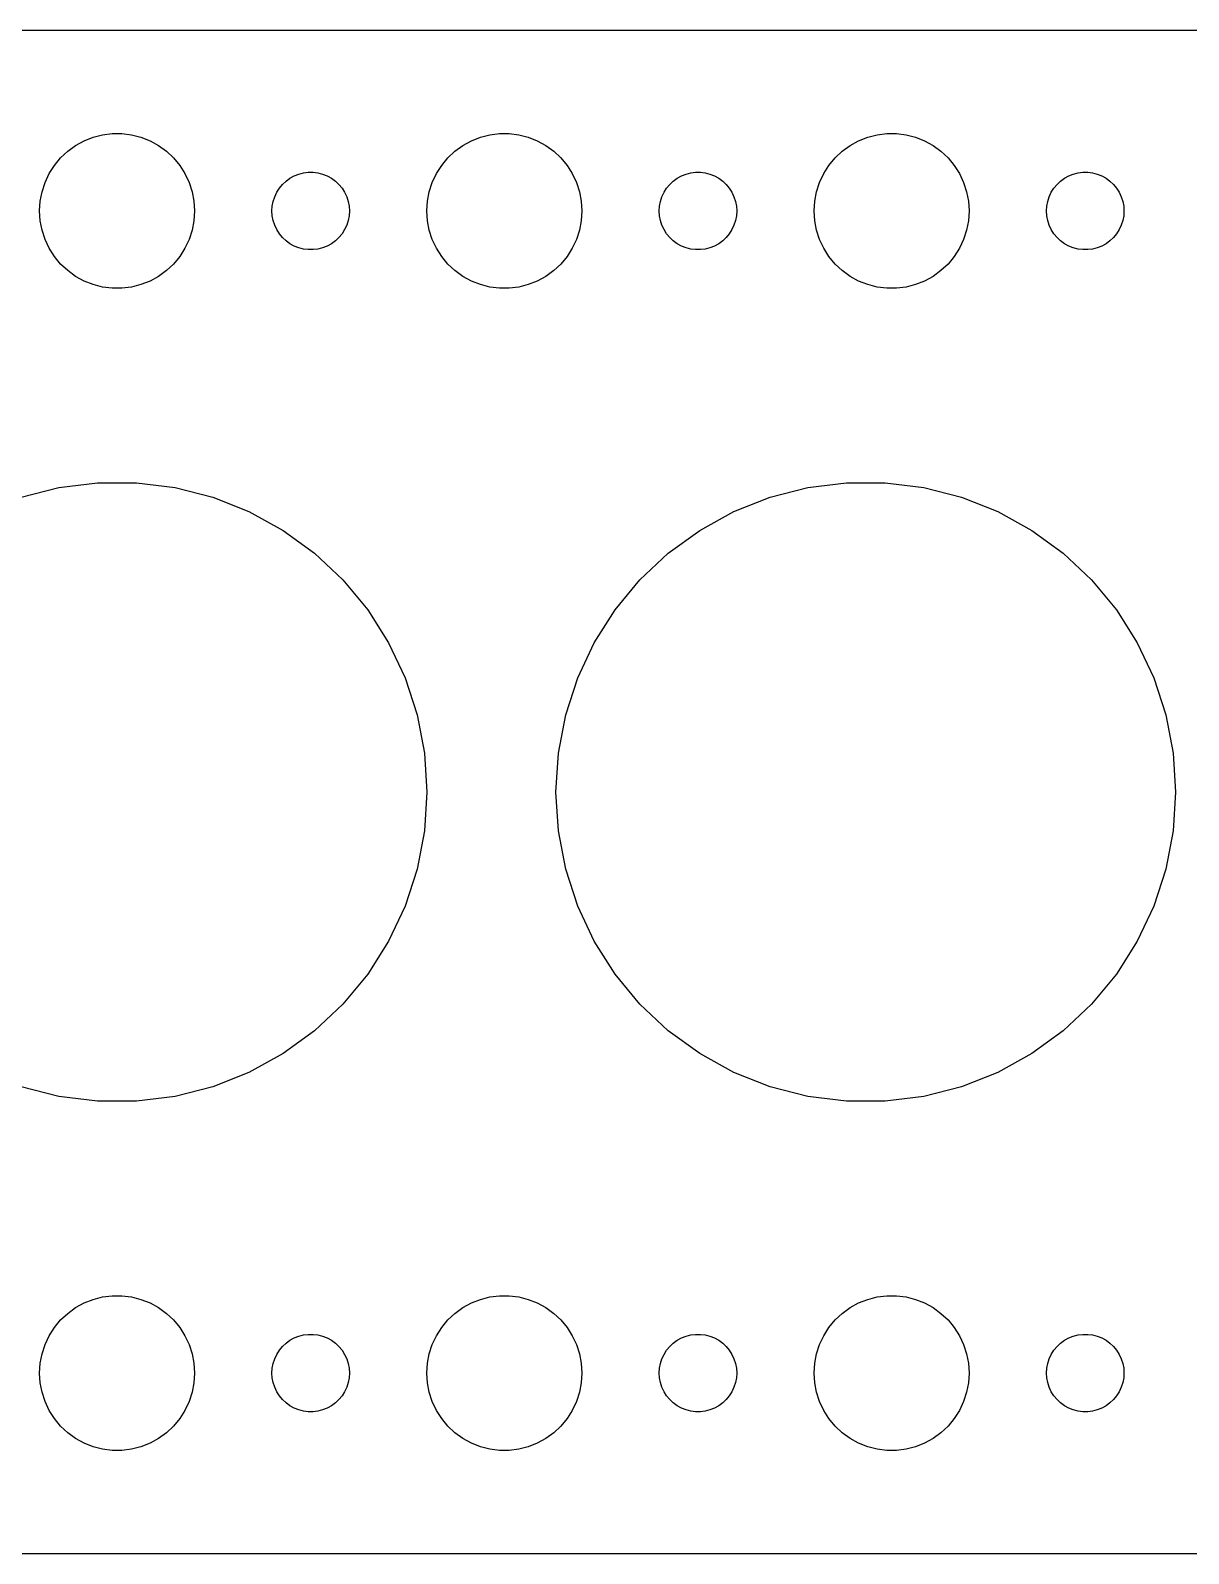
# Model space of a CAD drawing. Header units: metres. Extents: x -82 to 82, y -29 to 29.
# Drawn here: x -3.4 to 41.5, y -29.5 to 29.5 of the extents above; entities that cross this region are included whole.
import ezdxf

# ---------------------------------------------------------------- set-up
doc = ezdxf.new("R2010")
doc.units = ezdxf.units.M

msp = doc.modelspace()

# ---------------------------------------------------------------- linework, layer by layer
for p, q in [((77.3139, 29.4901), (-77.3139, 29.4901)), ((-0.92705, 25.3532), (-0.56213, 25.4469)), ((-0.56213, 25.4469), (-0.18837, 25.4941)), ((-0.18837, 25.4941), (0.18837, 25.4941)), ((0.18837, 25.4941), (0.56213, 25.4469)), ((0.56213, 25.4469), (0.92705, 25.3532)), ((14.0729, 25.3532), (14.4379, 25.4469)), ((14.4379, 25.4469), (14.8116, 25.4941)), ((14.8116, 25.4941), (15.1884, 25.4941)), ((15.1884, 25.4941), (15.5621, 25.4469)), ((15.5621, 25.4469), (15.927, 25.3532)), ((29.0729, 25.3532), (29.4379, 25.4469)), ((29.4379, 25.4469), (29.8116, 25.4941)), ((29.8116, 25.4941), (30.1884, 25.4941)), ((30.1884, 25.4941), (30.5621, 25.4469)), ((30.5621, 25.4469), (30.927, 25.3532)), ((-2.1869, 24.5536), (-1.91226, 24.8115)), ((-1.91226, 24.8115), (-1.60747, 25.033)), ((-1.60747, 25.033), (-1.27733, 25.2145)), ((-1.27733, 25.2145), (-0.92705, 25.3532)), ((0.92705, 25.3532), (1.27733, 25.2145)), ((1.27733, 25.2145), (1.60747, 25.033)), ((1.60747, 25.033), (1.91226, 24.8115)), ((1.91226, 24.8115), (2.1869, 24.5536)), ((12.8131, 24.5536), (13.0877, 24.8115)), ((13.0877, 24.8115), (13.3925, 25.033)), ((13.3925, 25.033), (13.7227, 25.2145)), ((13.7227, 25.2145), (14.0729, 25.3532)), ((15.927, 25.3532), (16.2773, 25.2145)), ((16.2773, 25.2145), (16.6075, 25.033)), ((16.6075, 25.033), (16.9123, 24.8115)), ((16.9123, 24.8115), (17.1869, 24.5536)), ((27.8131, 24.5536), (28.0877, 24.8115)), ((28.0877, 24.8115), (28.3925, 25.033)), ((28.3925, 25.033), (28.7227, 25.2145)), ((28.7227, 25.2145), (29.0729, 25.3532)), ((30.927, 25.3532), (31.2773, 25.2145)), ((31.2773, 25.2145), (31.6075, 25.033)), ((31.6075, 25.033), (31.9123, 24.8115)), ((31.9123, 24.8115), (32.1869, 24.5536)), ((-2.62891, 23.9453), (-2.42705, 24.2634)), ((-2.42705, 24.2634), (-2.1869, 24.5536)), ((2.1869, 24.5536), (2.42705, 24.2634)), ((2.42705, 24.2634), (2.62891, 23.9453)), ((12.3711, 23.9453), (12.5729, 24.2634)), ((12.5729, 24.2634), (12.8131, 24.5536)), ((17.1869, 24.5536), (17.427, 24.2634)), ((17.427, 24.2634), (17.6289, 23.9453)), ((27.3711, 23.9453), (27.5729, 24.2634)), ((27.5729, 24.2634), (27.8131, 24.5536)), ((32.1869, 24.5536), (32.427, 24.2634)), ((32.427, 24.2634), (32.6289, 23.9453)), ((-2.90575, 23.2461), (-2.78932, 23.6044)), ((-2.78932, 23.6044), (-2.62891, 23.9453)), ((2.62891, 23.9453), (2.78932, 23.6044)), ((2.78932, 23.6044), (2.90575, 23.2461)), ((6.40654, 23.5268), (6.54385, 23.6558)), ((6.54385, 23.6558), (6.69626, 23.7665)), ((6.69626, 23.7665), (6.86133, 23.8572)), ((6.86133, 23.8572), (7.03647, 23.9266)), ((7.03647, 23.9266), (7.21892, 23.9734)), ((7.21892, 23.9734), (7.40581, 23.997)), ((7.40581, 23.997), (7.59418, 23.997)), ((7.59418, 23.997), (7.78107, 23.9734)), ((7.78107, 23.9734), (7.96352, 23.9266)), ((7.96352, 23.9266), (8.13866, 23.8572)), ((8.13866, 23.8572), (8.30373, 23.7665)), ((8.30373, 23.7665), (8.45613, 23.6558)), ((8.45613, 23.6558), (8.59344, 23.5268)), ((12.0942, 23.2461), (12.2107, 23.6044)), ((12.2107, 23.6044), (12.3711, 23.9453)), ((17.6289, 23.9453), (17.7893, 23.6044)), ((17.7893, 23.6044), (17.9057, 23.2461)), ((21.4065, 23.5268), (21.5439, 23.6558)), ((21.5439, 23.6558), (21.6963, 23.7665)), ((21.6963, 23.7665), (21.8613, 23.8572)), ((21.8613, 23.8572), (22.0365, 23.9266)), ((22.0365, 23.9266), (22.2189, 23.9734)), ((22.2189, 23.9734), (22.4058, 23.997)), ((22.4058, 23.997), (22.5942, 23.997)), ((22.5942, 23.997), (22.7811, 23.9734)), ((22.7811, 23.9734), (22.9635, 23.9266)), ((22.9635, 23.9266), (23.1387, 23.8572)), ((23.1387, 23.8572), (23.3037, 23.7665)), ((23.3037, 23.7665), (23.4561, 23.6558)), ((23.4561, 23.6558), (23.5934, 23.5268)), ((27.0942, 23.2461), (27.2107, 23.6044)), ((27.2107, 23.6044), (27.3711, 23.9453)), ((32.6289, 23.9453), (32.7893, 23.6044)), ((32.7893, 23.6044), (32.9057, 23.2461)), ((36.4065, 23.5268), (36.5439, 23.6558)), ((36.5439, 23.6558), (36.6963, 23.7665)), ((36.6963, 23.7665), (36.8613, 23.8572)), ((36.8613, 23.8572), (37.0365, 23.9266)), ((37.0365, 23.9266), (37.2189, 23.9734)), ((37.2189, 23.9734), (37.4058, 23.997)), ((37.4058, 23.997), (37.5942, 23.997)), ((37.5942, 23.997), (37.7811, 23.9734)), ((37.7811, 23.9734), (37.9635, 23.9266)), ((37.9635, 23.9266), (38.1387, 23.8572)), ((38.1387, 23.8572), (38.3037, 23.7665)), ((38.3037, 23.7665), (38.4561, 23.6558)), ((38.4561, 23.6558), (38.5934, 23.5268)), ((-2.97633, 22.876), (-2.90575, 23.2461)), ((2.90575, 23.2461), (2.97633, 22.876)), ((6.04712, 22.873), (6.10533, 23.0522)), ((6.10533, 23.0522), (6.18553, 23.2226)), ((6.18553, 23.2226), (6.28647, 23.3817)), ((6.28647, 23.3817), (6.40654, 23.5268)), ((8.59344, 23.5268), (8.71352, 23.3817)), ((8.71352, 23.3817), (8.81445, 23.2226)), ((8.81445, 23.2226), (8.89465, 23.0522)), ((8.89465, 23.0522), (8.95287, 22.873)), ((12.0237, 22.876), (12.0942, 23.2461)), ((17.9057, 23.2461), (17.9763, 22.876)), ((21.0471, 22.873), (21.1053, 23.0522)), ((21.1053, 23.0522), (21.1855, 23.2226)), ((21.1855, 23.2226), (21.2865, 23.3817)), ((21.2865, 23.3817), (21.4065, 23.5268)), ((23.5934, 23.5268), (23.7135, 23.3817)), ((23.7135, 23.3817), (23.8145, 23.2226)), ((23.8145, 23.2226), (23.8947, 23.0522)), ((23.8947, 23.0522), (23.9529, 22.873)), ((27.0237, 22.876), (27.0942, 23.2461)), ((32.9057, 23.2461), (32.9763, 22.876)), ((36.0471, 22.873), (36.1053, 23.0522)), ((36.1053, 23.0522), (36.1855, 23.2226)), ((36.1855, 23.2226), (36.2865, 23.3817)), ((36.2865, 23.3817), (36.4065, 23.5268)), ((38.5934, 23.5268), (38.7135, 23.3817)), ((38.7135, 23.3817), (38.8145, 23.2226)), ((38.8145, 23.2226), (38.8947, 23.0522)), ((38.8947, 23.0522), (38.9529, 22.873)), ((-3, 22.5), (-2.97633, 22.876)), ((-2.97633, 22.124), (-3, 22.5)), ((2.97633, 22.876), (3, 22.5)), ((3, 22.5), (2.97633, 22.124)), ((6, 22.5), (6.01183, 22.688)), ((6.01183, 22.312), (6, 22.5)), ((6.01183, 22.688), (6.04712, 22.873)), ((8.95287, 22.873), (8.98816, 22.688)), ((8.98816, 22.688), (9, 22.5)), ((9, 22.5), (8.98816, 22.312)), ((12, 22.5), (12.0237, 22.876)), ((12.0237, 22.124), (12, 22.5)), ((17.9763, 22.876), (18, 22.5)), ((18, 22.5), (17.9763, 22.124)), ((21, 22.5), (21.0118, 22.688)), ((21.0118, 22.312), (21, 22.5)), ((21.0118, 22.688), (21.0471, 22.873)), ((23.9529, 22.873), (23.9882, 22.688)), ((23.9882, 22.688), (24, 22.5)), ((24, 22.5), (23.9882, 22.312)), ((27, 22.5), (27.0237, 22.876)), ((27.0237, 22.124), (27, 22.5)), ((32.9763, 22.876), (33, 22.5)), ((33, 22.5), (32.9763, 22.124)), ((36, 22.5), (36.0118, 22.688)), ((36.0118, 22.312), (36, 22.5)), ((36.0118, 22.688), (36.0471, 22.873)), ((38.9529, 22.873), (38.9882, 22.688)), ((38.9882, 22.688), (39, 22.5)), ((39, 22.5), (38.9882, 22.312)), ((-2.90575, 21.7539), (-2.97633, 22.124)), ((2.97633, 22.124), (2.90575, 21.7539)), ((6.04712, 22.127), (6.01183, 22.312)), ((6.10533, 21.9478), (6.04712, 22.127)), ((6.18553, 21.7774), (6.10533, 21.9478)), ((8.89465, 21.9478), (8.81445, 21.7774)), ((8.95287, 22.127), (8.89465, 21.9478)), ((8.98816, 22.312), (8.95287, 22.127)), ((12.0942, 21.7539), (12.0237, 22.124)), ((17.9763, 22.124), (17.9057, 21.7539)), ((21.0471, 22.127), (21.0118, 22.312)), ((21.1053, 21.9478), (21.0471, 22.127)), ((21.1855, 21.7774), (21.1053, 21.9478)), ((23.8947, 21.9478), (23.8145, 21.7774)), ((23.9529, 22.127), (23.8947, 21.9478)), ((23.9882, 22.312), (23.9529, 22.127)), ((27.0942, 21.7539), (27.0237, 22.124)), ((32.9763, 22.124), (32.9057, 21.7539)), ((36.0471, 22.127), (36.0118, 22.312)), ((36.1053, 21.9478), (36.0471, 22.127)), ((36.1855, 21.7774), (36.1053, 21.9478)), ((38.8947, 21.9478), (38.8145, 21.7774)), ((38.9529, 22.127), (38.8947, 21.9478)), ((38.9882, 22.312), (38.9529, 22.127)), ((-2.78932, 21.3956), (-2.90575, 21.7539)), ((-2.62891, 21.0547), (-2.78932, 21.3956)), ((2.78932, 21.3956), (2.62891, 21.0547)), ((2.90575, 21.7539), (2.78932, 21.3956)), ((6.28647, 21.6183), (6.18553, 21.7774)), ((6.40654, 21.4732), (6.28647, 21.6183)), ((6.54385, 21.3442), (6.40654, 21.4732)), ((6.69626, 21.2335), (6.54385, 21.3442)), ((6.86133, 21.1427), (6.69626, 21.2335)), ((8.30373, 21.2335), (8.13866, 21.1427)), ((8.45613, 21.3442), (8.30373, 21.2335)), ((8.59344, 21.4732), (8.45613, 21.3442)), ((8.71352, 21.6183), (8.59344, 21.4732)), ((8.81445, 21.7774), (8.71352, 21.6183)), ((12.2107, 21.3956), (12.0942, 21.7539)), ((12.3711, 21.0547), (12.2107, 21.3956)), ((17.7893, 21.3956), (17.6289, 21.0547)), ((17.9057, 21.7539), (17.7893, 21.3956)), ((21.2865, 21.6183), (21.1855, 21.7774)), ((21.4065, 21.4732), (21.2865, 21.6183)), ((21.5439, 21.3442), (21.4065, 21.4732)), ((21.6963, 21.2335), (21.5439, 21.3442)), ((21.8613, 21.1427), (21.6963, 21.2335)), ((23.3037, 21.2335), (23.1387, 21.1427)), ((23.4561, 21.3442), (23.3037, 21.2335)), ((23.5934, 21.4732), (23.4561, 21.3442)), ((23.7135, 21.6183), (23.5934, 21.4732)), ((23.8145, 21.7774), (23.7135, 21.6183)), ((27.2107, 21.3956), (27.0942, 21.7539)), ((27.3711, 21.0547), (27.2107, 21.3956)), ((32.7893, 21.3956), (32.6289, 21.0547)), ((32.9057, 21.7539), (32.7893, 21.3956)), ((36.2865, 21.6183), (36.1855, 21.7774)), ((36.4065, 21.4732), (36.2865, 21.6183)), ((36.5439, 21.3442), (36.4065, 21.4732)), ((36.6963, 21.2335), (36.5439, 21.3442)), ((36.8613, 21.1427), (36.6963, 21.2335)), ((38.3037, 21.2335), (38.1387, 21.1427)), ((38.4561, 21.3442), (38.3037, 21.2335)), ((38.5934, 21.4732), (38.4561, 21.3442)), ((38.7135, 21.6183), (38.5934, 21.4732)), ((38.8145, 21.7774), (38.7135, 21.6183)), ((-2.42705, 20.7366), (-2.62891, 21.0547)), ((-2.1869, 20.4464), (-2.42705, 20.7366)), ((2.42705, 20.7366), (2.1869, 20.4464)), ((2.62891, 21.0547), (2.42705, 20.7366)), ((7.03647, 21.0734), (6.86133, 21.1427)), ((7.21892, 21.0266), (7.03647, 21.0734)), ((7.40581, 21.003), (7.21892, 21.0266)), ((7.59418, 21.003), (7.40581, 21.003)), ((7.78107, 21.0266), (7.59418, 21.003)), ((7.96352, 21.0734), (7.78107, 21.0266)), ((8.13866, 21.1427), (7.96352, 21.0734)), ((12.5729, 20.7366), (12.3711, 21.0547)), ((12.8131, 20.4464), (12.5729, 20.7366)), ((17.427, 20.7366), (17.1869, 20.4464)), ((17.6289, 21.0547), (17.427, 20.7366)), ((22.0365, 21.0734), (21.8613, 21.1427)), ((22.2189, 21.0266), (22.0365, 21.0734)), ((22.4058, 21.003), (22.2189, 21.0266)), ((22.5942, 21.003), (22.4058, 21.003)), ((22.7811, 21.0266), (22.5942, 21.003)), ((22.9635, 21.0734), (22.7811, 21.0266)), ((23.1387, 21.1427), (22.9635, 21.0734)), ((27.5729, 20.7366), (27.3711, 21.0547)), ((27.8131, 20.4464), (27.5729, 20.7366)), ((32.427, 20.7366), (32.1869, 20.4464)), ((32.6289, 21.0547), (32.427, 20.7366)), ((37.0365, 21.0734), (36.8613, 21.1427)), ((37.2189, 21.0266), (37.0365, 21.0734)), ((37.4058, 21.003), (37.2189, 21.0266)), ((37.5942, 21.003), (37.4058, 21.003)), ((37.7811, 21.0266), (37.5942, 21.003)), ((37.9635, 21.0734), (37.7811, 21.0266)), ((38.1387, 21.1427), (37.9635, 21.0734)), ((-1.91226, 20.1884), (-2.1869, 20.4464)), ((-1.60747, 19.967), (-1.91226, 20.1884)), ((1.91226, 20.1884), (1.60747, 19.967)), ((2.1869, 20.4464), (1.91226, 20.1884)), ((13.0877, 20.1884), (12.8131, 20.4464)), ((13.3925, 19.967), (13.0877, 20.1884)), ((16.9123, 20.1884), (16.6075, 19.967)), ((17.1869, 20.4464), (16.9123, 20.1884)), ((28.0877, 20.1884), (27.8131, 20.4464)), ((28.3925, 19.967), (28.0877, 20.1884)), ((31.9123, 20.1884), (31.6075, 19.967)), ((32.1869, 20.4464), (31.9123, 20.1884)), ((-1.27733, 19.7855), (-1.60747, 19.967)), ((-0.92705, 19.6468), (-1.27733, 19.7855)), ((-0.56213, 19.5531), (-0.92705, 19.6468)), ((-0.18837, 19.5059), (-0.56213, 19.5531)), ((0.18837, 19.5059), (-0.18837, 19.5059)), ((0.56213, 19.5531), (0.18837, 19.5059)), ((0.92705, 19.6468), (0.56213, 19.5531)), ((1.27733, 19.7855), (0.92705, 19.6468)), ((1.60747, 19.967), (1.27733, 19.7855)), ((13.7227, 19.7855), (13.3925, 19.967)), ((14.0729, 19.6468), (13.7227, 19.7855)), ((14.4379, 19.5531), (14.0729, 19.6468)), ((14.8116, 19.5059), (14.4379, 19.5531)), ((15.1884, 19.5059), (14.8116, 19.5059)), ((15.5621, 19.5531), (15.1884, 19.5059)), ((15.927, 19.6468), (15.5621, 19.5531)), ((16.2773, 19.7855), (15.927, 19.6468)), ((16.6075, 19.967), (16.2773, 19.7855)), ((28.7227, 19.7855), (28.3925, 19.967)), ((29.0729, 19.6468), (28.7227, 19.7855)), ((29.4379, 19.5531), (29.0729, 19.6468)), ((29.8116, 19.5059), (29.4379, 19.5531)), ((30.1884, 19.5059), (29.8116, 19.5059)), ((30.5621, 19.5531), (30.1884, 19.5059)), ((30.927, 19.6468), (30.5621, 19.5531)), ((31.2773, 19.7855), (30.927, 19.6468)), ((31.6075, 19.967), (31.2773, 19.7855)), ((-2.24857, 11.7874), (-0.75348, 11.9763)), ((-0.75348, 11.9763), (0.75348, 11.9763)), ((0.75348, 11.9763), (2.24857, 11.7874)), ((26.7514, 11.7874), (28.2465, 11.9763)), ((28.2465, 11.9763), (29.7535, 11.9763)), ((29.7535, 11.9763), (31.2486, 11.7874)), ((-3.70819, 11.4127), (-2.24857, 11.7874)), ((2.24857, 11.7874), (3.70819, 11.4127)), ((3.70819, 11.4127), (5.10934, 10.8579)), ((23.8906, 10.8579), (25.2918, 11.4127)), ((25.2918, 11.4127), (26.7514, 11.7874)), ((31.2486, 11.7874), (32.7082, 11.4127)), ((32.7082, 11.4127), (34.1093, 10.8579)), ((5.10934, 10.8579), (6.42992, 10.1319)), ((22.5701, 10.1319), (23.8906, 10.8579)), ((34.1093, 10.8579), (35.4299, 10.1319)), ((6.42992, 10.1319), (7.64908, 9.24615)), ((21.3509, 9.24615), (22.5701, 10.1319)), ((35.4299, 10.1319), (36.6491, 9.24615)), ((7.64908, 9.24615), (8.74762, 8.21455)), ((20.2524, 8.21455), (21.3509, 9.24615)), ((36.6491, 9.24615), (37.7476, 8.21455)), ((8.74762, 8.21455), (9.70819, 7.05342)), ((19.2918, 7.05342), (20.2524, 8.21455)), ((37.7476, 8.21455), (38.7082, 7.05342)), ((9.70819, 7.05342), (10.5157, 5.78104)), ((18.4843, 5.78104), (19.2918, 7.05342)), ((38.7082, 7.05342), (39.5157, 5.78104)), ((10.5157, 5.78104), (11.1573, 4.41748)), ((17.8427, 4.41748), (18.4843, 5.78104)), ((39.5157, 5.78104), (40.1573, 4.41748)), ((11.1573, 4.41748), (11.623, 2.98427)), ((17.377, 2.98427), (17.8427, 4.41748)), ((40.1573, 4.41748), (40.623, 2.98427)), ((11.623, 2.98427), (11.9054, 1.504)), ((17.0946, 1.504), (17.377, 2.98427)), ((40.623, 2.98427), (40.9054, 1.504)), ((11.9054, 1.504), (12, 0)), ((17, 0), (17.0946, 1.504)), ((40.9054, 1.504), (41, 0)), ((12, 0), (11.9054, -1.504)), ((17.0946, -1.504), (17, 0)), ((41, 0), (40.9054, -1.504)), ((11.9054, -1.504), (11.623, -2.98427)), ((17.377, -2.98427), (17.0946, -1.504)), ((40.9054, -1.504), (40.623, -2.98427)), ((11.623, -2.98427), (11.1573, -4.41748)), ((17.8427, -4.41748), (17.377, -2.98427)), ((40.623, -2.98427), (40.1573, -4.41748)), ((11.1573, -4.41748), (10.5157, -5.78104)), ((18.4843, -5.78104), (17.8427, -4.41748)), ((40.1573, -4.41748), (39.5157, -5.78104)), ((10.5157, -5.78104), (9.70819, -7.05342)), ((19.2918, -7.05342), (18.4843, -5.78104)), ((39.5157, -5.78104), (38.7082, -7.05342)), ((9.70819, -7.05342), (8.74762, -8.21455)), ((20.2524, -8.21455), (19.2918, -7.05342)), ((38.7082, -7.05342), (37.7476, -8.21455)), ((8.74762, -8.21455), (7.64908, -9.24615)), ((21.3509, -9.24615), (20.2524, -8.21455)), ((37.7476, -8.21455), (36.6491, -9.24615)), ((7.64908, -9.24615), (6.42992, -10.1319)), ((22.5701, -10.1319), (21.3509, -9.24615)), ((36.6491, -9.24615), (35.4299, -10.1319)), ((6.42992, -10.1319), (5.10934, -10.8579)), ((23.8906, -10.8579), (22.5701, -10.1319)), ((35.4299, -10.1319), (34.1093, -10.8579)), ((5.10934, -10.8579), (3.70819, -11.4127)), ((25.2918, -11.4127), (23.8906, -10.8579)), ((34.1093, -10.8579), (32.7082, -11.4127)), ((-2.24857, -11.7874), (-3.70819, -11.4127)), ((-0.75348, -11.9763), (-2.24857, -11.7874)), ((2.24857, -11.7874), (0.75348, -11.9763)), ((3.70819, -11.4127), (2.24857, -11.7874)), ((26.7514, -11.7874), (25.2918, -11.4127)), ((28.2465, -11.9763), (26.7514, -11.7874)), ((31.2486, -11.7874), (29.7535, -11.9763)), ((32.7082, -11.4127), (31.2486, -11.7874)), ((0.75348, -11.9763), (-0.75348, -11.9763)), ((29.7535, -11.9763), (28.2465, -11.9763)), ((-1.91226, -20.1884), (-1.60747, -19.967)), ((-1.60747, -19.967), (-1.27733, -19.7855)), ((-1.27733, -19.7855), (-0.92705, -19.6468)), ((-0.92705, -19.6468), (-0.56213, -19.5531)), ((-0.56213, -19.5531), (-0.18837, -19.5059)), ((-0.18837, -19.5059), (0.18837, -19.5059)), ((0.18837, -19.5059), (0.56213, -19.5531)), ((0.56213, -19.5531), (0.92705, -19.6468)), ((0.92705, -19.6468), (1.27733, -19.7855)), ((1.27733, -19.7855), (1.60747, -19.967)), ((1.60747, -19.967), (1.91226, -20.1884)), ((13.0877, -20.1884), (13.3925, -19.967)), ((13.3925, -19.967), (13.7227, -19.7855)), ((13.7227, -19.7855), (14.0729, -19.6468)), ((14.0729, -19.6468), (14.4379, -19.5531)), ((14.4379, -19.5531), (14.8116, -19.5059)), ((14.8116, -19.5059), (15.1884, -19.5059)), ((15.1884, -19.5059), (15.5621, -19.5531)), ((15.5621, -19.5531), (15.927, -19.6468)), ((15.927, -19.6468), (16.2773, -19.7855)), ((16.2773, -19.7855), (16.6075, -19.967)), ((16.6075, -19.967), (16.9123, -20.1884)), ((28.0877, -20.1884), (28.3925, -19.967)), ((28.3925, -19.967), (28.7227, -19.7855)), ((28.7227, -19.7855), (29.0729, -19.6468)), ((29.0729, -19.6468), (29.4379, -19.5531)), ((29.4379, -19.5531), (29.8116, -19.5059)), ((29.8116, -19.5059), (30.1884, -19.5059)), ((30.1884, -19.5059), (30.5621, -19.5531)), ((30.5621, -19.5531), (30.927, -19.6468)), ((30.927, -19.6468), (31.2773, -19.7855)), ((31.2773, -19.7855), (31.6075, -19.967)), ((31.6075, -19.967), (31.9123, -20.1884)), ((-2.42705, -20.7366), (-2.1869, -20.4464)), ((-2.1869, -20.4464), (-1.91226, -20.1884)), ((1.91226, -20.1884), (2.1869, -20.4464)), ((2.1869, -20.4464), (2.42705, -20.7366)), ((12.5729, -20.7366), (12.8131, -20.4464)), ((12.8131, -20.4464), (13.0877, -20.1884)), ((16.9123, -20.1884), (17.1869, -20.4464)), ((17.1869, -20.4464), (17.427, -20.7366)), ((27.5729, -20.7366), (27.8131, -20.4464)), ((27.8131, -20.4464), (28.0877, -20.1884)), ((31.9123, -20.1884), (32.1869, -20.4464)), ((32.1869, -20.4464), (32.427, -20.7366)), ((-2.78932, -21.3956), (-2.62891, -21.0547)), ((-2.62891, -21.0547), (-2.42705, -20.7366)), ((2.42705, -20.7366), (2.62891, -21.0547)), ((2.62891, -21.0547), (2.78932, -21.3956)), ((6.69626, -21.2335), (6.86133, -21.1427)), ((6.86133, -21.1427), (7.03647, -21.0734)), ((7.03647, -21.0734), (7.21892, -21.0266)), ((7.21892, -21.0266), (7.40581, -21.003)), ((7.40581, -21.003), (7.59418, -21.003)), ((7.59418, -21.003), (7.78107, -21.0266)), ((7.78107, -21.0266), (7.96352, -21.0734)), ((7.96352, -21.0734), (8.13866, -21.1427)), ((8.13866, -21.1427), (8.30373, -21.2335)), ((12.2107, -21.3956), (12.3711, -21.0547)), ((12.3711, -21.0547), (12.5729, -20.7366)), ((17.427, -20.7366), (17.6289, -21.0547)), ((17.6289, -21.0547), (17.7893, -21.3956)), ((21.6963, -21.2335), (21.8613, -21.1427)), ((21.8613, -21.1427), (22.0365, -21.0734)), ((22.0365, -21.0734), (22.2189, -21.0266)), ((22.2189, -21.0266), (22.4058, -21.003)), ((22.4058, -21.003), (22.5942, -21.003)), ((22.5942, -21.003), (22.7811, -21.0266)), ((22.7811, -21.0266), (22.9635, -21.0734)), ((22.9635, -21.0734), (23.1387, -21.1427)), ((23.1387, -21.1427), (23.3037, -21.2335)), ((27.2107, -21.3956), (27.3711, -21.0547)), ((27.3711, -21.0547), (27.5729, -20.7366)), ((32.427, -20.7366), (32.6289, -21.0547)), ((32.6289, -21.0547), (32.7893, -21.3956)), ((36.6963, -21.2335), (36.8613, -21.1427)), ((36.8613, -21.1427), (37.0365, -21.0734)), ((37.0365, -21.0734), (37.2189, -21.0266)), ((37.2189, -21.0266), (37.4058, -21.003)), ((37.4058, -21.003), (37.5942, -21.003)), ((37.5942, -21.003), (37.7811, -21.0266)), ((37.7811, -21.0266), (37.9635, -21.0734)), ((37.9635, -21.0734), (38.1387, -21.1427)), ((38.1387, -21.1427), (38.3037, -21.2335)), ((-2.97633, -22.124), (-2.90575, -21.7539)), ((-2.90575, -21.7539), (-2.78932, -21.3956)), ((2.78932, -21.3956), (2.90575, -21.7539)), ((2.90575, -21.7539), (2.97633, -22.124)), ((6.10533, -21.9478), (6.18553, -21.7774)), ((6.18553, -21.7774), (6.28647, -21.6183)), ((6.28647, -21.6183), (6.40654, -21.4732)), ((6.40654, -21.4732), (6.54385, -21.3442)), ((6.54385, -21.3442), (6.69626, -21.2335)), ((8.30373, -21.2335), (8.45613, -21.3442)), ((8.45613, -21.3442), (8.59344, -21.4732)), ((8.59344, -21.4732), (8.71352, -21.6183)), ((8.71352, -21.6183), (8.81445, -21.7774)), ((8.81445, -21.7774), (8.89465, -21.9478)), ((12.0237, -22.124), (12.0942, -21.7539)), ((12.0942, -21.7539), (12.2107, -21.3956)), ((17.7893, -21.3956), (17.9057, -21.7539)), ((17.9057, -21.7539), (17.9763, -22.124)), ((21.1053, -21.9478), (21.1855, -21.7774)), ((21.1855, -21.7774), (21.2865, -21.6183)), ((21.2865, -21.6183), (21.4065, -21.4732)), ((21.4065, -21.4732), (21.5439, -21.3442)), ((21.5439, -21.3442), (21.6963, -21.2335)), ((23.3037, -21.2335), (23.4561, -21.3442)), ((23.4561, -21.3442), (23.5934, -21.4732)), ((23.5934, -21.4732), (23.7135, -21.6183)), ((23.7135, -21.6183), (23.8145, -21.7774)), ((23.8145, -21.7774), (23.8947, -21.9478)), ((27.0237, -22.124), (27.0942, -21.7539)), ((27.0942, -21.7539), (27.2107, -21.3956)), ((32.7893, -21.3956), (32.9057, -21.7539)), ((32.9057, -21.7539), (32.9763, -22.124)), ((36.1053, -21.9478), (36.1855, -21.7774)), ((36.1855, -21.7774), (36.2865, -21.6183)), ((36.2865, -21.6183), (36.4065, -21.4732)), ((36.4065, -21.4732), (36.5439, -21.3442)), ((36.5439, -21.3442), (36.6963, -21.2335)), ((38.3037, -21.2335), (38.4561, -21.3442)), ((38.4561, -21.3442), (38.5934, -21.4732)), ((38.5934, -21.4732), (38.7135, -21.6183)), ((38.7135, -21.6183), (38.8145, -21.7774)), ((38.8145, -21.7774), (38.8947, -21.9478)), ((-3, -22.5), (-2.97633, -22.124)), ((2.97633, -22.124), (3, -22.5)), ((6, -22.5), (6.01183, -22.312)), ((6.01183, -22.312), (6.04712, -22.127)), ((6.04712, -22.127), (6.10533, -21.9478)), ((8.89465, -21.9478), (8.95287, -22.127)), ((8.95287, -22.127), (8.98816, -22.312)), ((8.98816, -22.312), (9, -22.5)), ((12, -22.5), (12.0237, -22.124)), ((17.9763, -22.124), (18, -22.5)), ((21, -22.5), (21.0118, -22.312)), ((21.0118, -22.312), (21.0471, -22.127)), ((21.0471, -22.127), (21.1053, -21.9478)), ((23.8947, -21.9478), (23.9529, -22.127)), ((23.9529, -22.127), (23.9882, -22.312)), ((23.9882, -22.312), (24, -22.5)), ((27, -22.5), (27.0237, -22.124)), ((32.9763, -22.124), (33, -22.5)), ((36, -22.5), (36.0118, -22.312)), ((36.0118, -22.312), (36.0471, -22.127)), ((36.0471, -22.127), (36.1053, -21.9478)), ((38.8947, -21.9478), (38.9529, -22.127)), ((38.9529, -22.127), (38.9882, -22.312)), ((38.9882, -22.312), (39, -22.5)), ((-2.97633, -22.876), (-3, -22.5)), ((-2.90575, -23.2461), (-2.97633, -22.876)), ((2.97633, -22.876), (2.90575, -23.2461)), ((3, -22.5), (2.97633, -22.876)), ((6.01183, -22.688), (6, -22.5)), ((6.04712, -22.873), (6.01183, -22.688)), ((6.10533, -23.0522), (6.04712, -22.873)), ((8.95287, -22.873), (8.89465, -23.0522)), ((8.98816, -22.688), (8.95287, -22.873)), ((9, -22.5), (8.98816, -22.688)), ((12.0237, -22.876), (12, -22.5)), ((12.0942, -23.2461), (12.0237, -22.876)), ((17.9763, -22.876), (17.9057, -23.2461)), ((18, -22.5), (17.9763, -22.876)), ((21.0118, -22.688), (21, -22.5)), ((21.0471, -22.873), (21.0118, -22.688)), ((21.1053, -23.0522), (21.0471, -22.873)), ((23.9529, -22.873), (23.8947, -23.0522)), ((23.9882, -22.688), (23.9529, -22.873)), ((24, -22.5), (23.9882, -22.688)), ((27.0237, -22.876), (27, -22.5)), ((27.0942, -23.2461), (27.0237, -22.876)), ((32.9763, -22.876), (32.9057, -23.2461)), ((33, -22.5), (32.9763, -22.876)), ((36.0118, -22.688), (36, -22.5)), ((36.0471, -22.873), (36.0118, -22.688)), ((36.1053, -23.0522), (36.0471, -22.873)), ((38.9529, -22.873), (38.8947, -23.0522)), ((38.9882, -22.688), (38.9529, -22.873)), ((39, -22.5), (38.9882, -22.688)), ((-2.78932, -23.6044), (-2.90575, -23.2461)), ((2.90575, -23.2461), (2.78932, -23.6044)), ((6.18553, -23.2226), (6.10533, -23.0522)), ((6.28647, -23.3817), (6.18553, -23.2226)), ((6.40654, -23.5268), (6.28647, -23.3817)), ((6.54385, -23.6558), (6.40654, -23.5268)), ((8.59344, -23.5268), (8.45613, -23.6558)), ((8.71352, -23.3817), (8.59344, -23.5268)), ((8.81445, -23.2226), (8.71352, -23.3817)), ((8.89465, -23.0522), (8.81445, -23.2226)), ((12.2107, -23.6044), (12.0942, -23.2461)), ((17.9057, -23.2461), (17.7893, -23.6044)), ((21.1855, -23.2226), (21.1053, -23.0522)), ((21.2865, -23.3817), (21.1855, -23.2226)), ((21.4065, -23.5268), (21.2865, -23.3817)), ((21.5439, -23.6558), (21.4065, -23.5268)), ((23.5934, -23.5268), (23.4561, -23.6558)), ((23.7135, -23.3817), (23.5934, -23.5268)), ((23.8145, -23.2226), (23.7135, -23.3817)), ((23.8947, -23.0522), (23.8145, -23.2226)), ((27.2107, -23.6044), (27.0942, -23.2461)), ((32.9057, -23.2461), (32.7893, -23.6044)), ((36.1855, -23.2226), (36.1053, -23.0522)), ((36.2865, -23.3817), (36.1855, -23.2226)), ((36.4065, -23.5268), (36.2865, -23.3817)), ((36.5439, -23.6558), (36.4065, -23.5268)), ((38.5934, -23.5268), (38.4561, -23.6558)), ((38.7135, -23.3817), (38.5934, -23.5268)), ((38.8145, -23.2226), (38.7135, -23.3817)), ((38.8947, -23.0522), (38.8145, -23.2226)), ((-2.62891, -23.9453), (-2.78932, -23.6044)), ((-2.42705, -24.2634), (-2.62891, -23.9453)), ((2.62891, -23.9453), (2.42705, -24.2634)), ((2.78932, -23.6044), (2.62891, -23.9453)), ((6.69626, -23.7665), (6.54385, -23.6558)), ((6.86133, -23.8572), (6.69626, -23.7665)), ((7.03647, -23.9266), (6.86133, -23.8572)), ((7.21892, -23.9734), (7.03647, -23.9266)), ((7.40581, -23.997), (7.21892, -23.9734)), ((7.59418, -23.997), (7.40581, -23.997)), ((7.78107, -23.9734), (7.59418, -23.997)), ((7.96352, -23.9266), (7.78107, -23.9734)), ((8.13866, -23.8572), (7.96352, -23.9266)), ((8.30373, -23.7665), (8.13866, -23.8572)), ((8.45613, -23.6558), (8.30373, -23.7665)), ((12.3711, -23.9453), (12.2107, -23.6044)), ((12.5729, -24.2634), (12.3711, -23.9453)), ((17.6289, -23.9453), (17.427, -24.2634)), ((17.7893, -23.6044), (17.6289, -23.9453)), ((21.6963, -23.7665), (21.5439, -23.6558)), ((21.8613, -23.8572), (21.6963, -23.7665)), ((22.0365, -23.9266), (21.8613, -23.8572)), ((22.2189, -23.9734), (22.0365, -23.9266)), ((22.4058, -23.997), (22.2189, -23.9734)), ((22.5942, -23.997), (22.4058, -23.997)), ((22.7811, -23.9734), (22.5942, -23.997)), ((22.9635, -23.9266), (22.7811, -23.9734)), ((23.1387, -23.8572), (22.9635, -23.9266)), ((23.3037, -23.7665), (23.1387, -23.8572)), ((23.4561, -23.6558), (23.3037, -23.7665)), ((27.3711, -23.9453), (27.2107, -23.6044)), ((27.5729, -24.2634), (27.3711, -23.9453)), ((32.6289, -23.9453), (32.427, -24.2634)), ((32.7893, -23.6044), (32.6289, -23.9453)), ((36.6963, -23.7665), (36.5439, -23.6558)), ((36.8613, -23.8572), (36.6963, -23.7665)), ((37.0365, -23.9266), (36.8613, -23.8572)), ((37.2189, -23.9734), (37.0365, -23.9266)), ((37.4058, -23.997), (37.2189, -23.9734)), ((37.5942, -23.997), (37.4058, -23.997)), ((37.7811, -23.9734), (37.5942, -23.997)), ((37.9635, -23.9266), (37.7811, -23.9734)), ((38.1387, -23.8572), (37.9635, -23.9266)), ((38.3037, -23.7665), (38.1387, -23.8572)), ((38.4561, -23.6558), (38.3037, -23.7665)), ((-2.1869, -24.5536), (-2.42705, -24.2634)), ((-1.91226, -24.8115), (-2.1869, -24.5536)), ((2.1869, -24.5536), (1.91226, -24.8115)), ((2.42705, -24.2634), (2.1869, -24.5536)), ((12.8131, -24.5536), (12.5729, -24.2634)), ((13.0877, -24.8115), (12.8131, -24.5536)), ((17.1869, -24.5536), (16.9123, -24.8115)), ((17.427, -24.2634), (17.1869, -24.5536)), ((27.8131, -24.5536), (27.5729, -24.2634)), ((28.0877, -24.8115), (27.8131, -24.5536)), ((32.1869, -24.5536), (31.9123, -24.8115)), ((32.427, -24.2634), (32.1869, -24.5536)), ((-1.60747, -25.033), (-1.91226, -24.8115)), ((-1.27733, -25.2145), (-1.60747, -25.033)), ((-0.92705, -25.3532), (-1.27733, -25.2145)), ((-0.56213, -25.4469), (-0.92705, -25.3532)), ((0.92705, -25.3532), (0.56213, -25.4469)), ((1.27733, -25.2145), (0.92705, -25.3532)), ((1.60747, -25.033), (1.27733, -25.2145)), ((1.91226, -24.8115), (1.60747, -25.033)), ((13.3925, -25.033), (13.0877, -24.8115)), ((13.7227, -25.2145), (13.3925, -25.033)), ((14.0729, -25.3532), (13.7227, -25.2145)), ((14.4379, -25.4469), (14.0729, -25.3532)), ((15.927, -25.3532), (15.5621, -25.4469)), ((16.2773, -25.2145), (15.927, -25.3532)), ((16.6075, -25.033), (16.2773, -25.2145)), ((16.9123, -24.8115), (16.6075, -25.033)), ((28.3925, -25.033), (28.0877, -24.8115)), ((28.7227, -25.2145), (28.3925, -25.033)), ((29.0729, -25.3532), (28.7227, -25.2145)), ((29.4379, -25.4469), (29.0729, -25.3532)), ((30.927, -25.3532), (30.5621, -25.4469)), ((31.2773, -25.2145), (30.927, -25.3532)), ((31.6075, -25.033), (31.2773, -25.2145)), ((31.9123, -24.8115), (31.6075, -25.033)), ((-0.18837, -25.4941), (-0.56213, -25.4469)), ((0.18837, -25.4941), (-0.18837, -25.4941)), ((0.56213, -25.4469), (0.18837, -25.4941)), ((14.8116, -25.4941), (14.4379, -25.4469)), ((15.1884, -25.4941), (14.8116, -25.4941)), ((15.5621, -25.4469), (15.1884, -25.4941)), ((29.8116, -25.4941), (29.4379, -25.4469)), ((30.1884, -25.4941), (29.8116, -25.4941)), ((30.5621, -25.4469), (30.1884, -25.4941)), ((-77.3139, -29.4901), (77.3139, -29.4901))]:
    msp.add_line(p, q)

doc.saveas('drawing.dxf')
